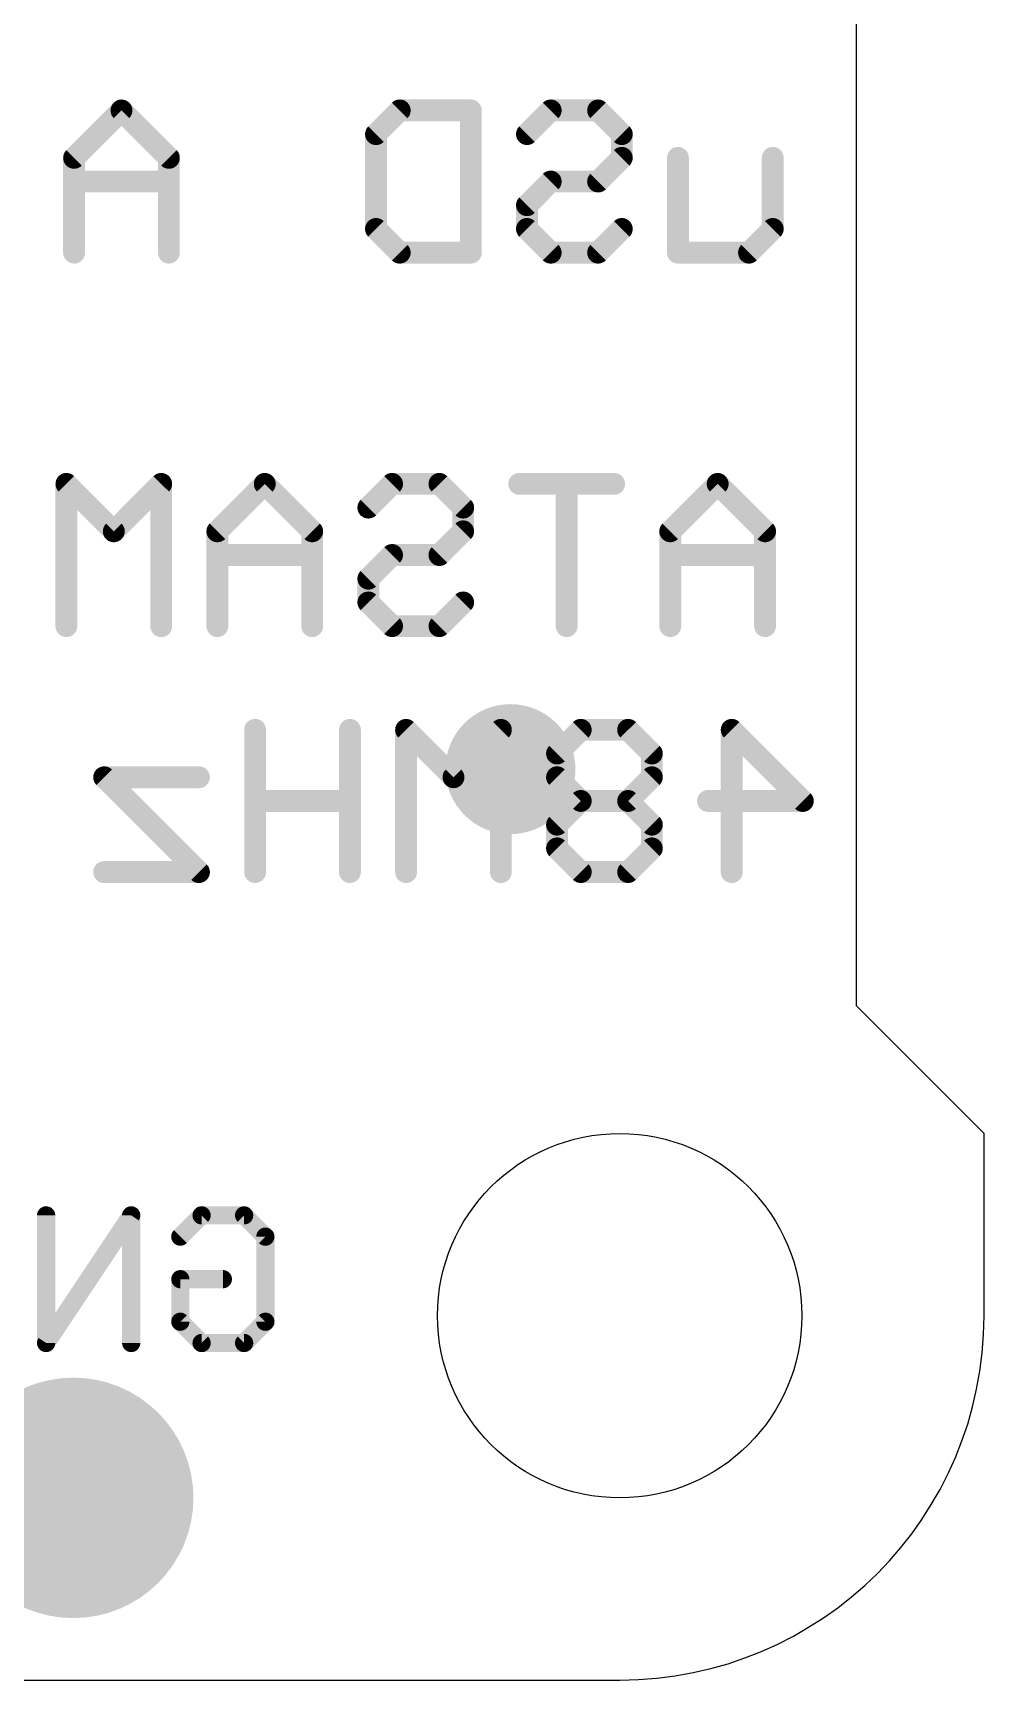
# Model space of a CAD drawing. Extents: x 0 to 50.8, y 0 to 22.9.
# Drawn here: x 44.17 to 50.8, y 0 to 11.48 of the extents above; entities that cross this region are included whole.
import ezdxf

# ---------------------------------------------------------------- set-up
doc = ezdxf.new("R2010")
doc.units = 0
for name, color, linetype in [('17', 110, 'CONTINUOUS'), ('18', 110, 'CONTINUOUS'), ('20', 53, 'CONTINUOUS'), ('22', 6, 'CONTINUOUS')]:
    doc.layers.add(name, color=color, linetype=linetype)

# ---------------------------------------------------------------- blocks, each defined once
blk = doc.blocks.new('ROUNDP')
at = {"const_width": 0.5}
blk.add_lwpolyline([(0, -0.25, 1), (0, 0.25, 1), (0, -0.25)], format="xyb", dxfattribs=at)
blk = doc.blocks.new('ROUNDV')
at = {"const_width": 0.5}
blk.add_lwpolyline([(0, -0.25, 1), (0, 0.25, 1), (0, -0.25)], format="xyb", dxfattribs=at)

msp = doc.modelspace()

# ---------------------------------------------------------------- linework, layer by layer
at = {"layer": '20'}
for p, q in [((49.911, 4.699), (49.911, 15.621)), ((50.8, 3.81), (49.911, 4.699)), ((50.8, 2.54), (50.8, 3.81)), ((2.54, 0), (48.26, 0))]:
    msp.add_line(p, q, dxfattribs=at)
msp.add_circle((48.26, 2.54), 1.27, dxfattribs=at)
msp.add_arc((48.26, 2.54), 2.54, 270, 0, dxfattribs=at)
at = {"layer": '22'}
for points, const_width in [([(44.7865, 10.9419), (44.456, 10.6114)], 0.1524), ([(45.117, 10.6114), (44.7865, 10.9419)], 0.1524), ([(46.5609, 10.7767), (46.7262, 10.9419)], 0.1524), ([(46.7262, 10.9419), (47.2219, 10.9419)], 0.1524), ([(47.2219, 10.9419), (47.2219, 9.9505)], 0.1524), ([(47.6134, 10.7767), (47.7786, 10.9419)], 0.1524), ([(47.7786, 10.9419), (48.1091, 10.9419)], 0.1524), ([(48.1091, 10.9419), (48.2743, 10.7767)], 0.1524), ([(46.5609, 10.1157), (46.5609, 10.7767)], 0.1524), ([(48.2743, 10.7767), (48.2743, 10.6114)], 0.1524), ([(44.456, 10.6114), (44.456, 9.9505)], 0.1524), ([(45.117, 9.9505), (45.117, 10.6114)], 0.1524), ([(48.2743, 10.6114), (48.1091, 10.4462)], 0.1524), ([(48.6658, 9.9505), (48.6658, 10.6114)], 0.1524), ([(49.3268, 10.6114), (49.3268, 10.1157)], 0.1524), ([(45.117, 10.4462), (44.456, 10.4462)], 0.1524), ([(47.7786, 10.4462), (47.6134, 10.2809)], 0.1524), ([(48.1091, 10.4462), (47.7786, 10.4462)], 0.1524), ([(47.6134, 10.2809), (47.6134, 10.1157)], 0.1524), ([(46.7262, 9.9505), (46.5609, 10.1157)], 0.1524), ([(47.6134, 10.1157), (47.7786, 9.9505)], 0.1524), ([(48.1091, 9.9505), (48.2743, 10.1157)], 0.1524), ([(49.3268, 10.1157), (49.1616, 9.9505)], 0.1524), ([(47.2219, 9.9505), (46.7262, 9.9505)], 0.1524), ([(47.7786, 9.9505), (48.1091, 9.9505)], 0.1524), ([(49.1616, 9.9505), (48.6658, 9.9505)], 0.1524), ([(44.733, 8.0079), (44.4025, 8.3384)], 0.1524), ([(44.4025, 8.3384), (44.4025, 7.347)], 0.1524), ([(45.0635, 8.3384), (44.733, 8.0079)], 0.1524), ([(45.0635, 7.347), (45.0635, 8.3384)], 0.1524), ([(45.7855, 8.3384), (45.455, 8.0079)], 0.1524), ([(46.1159, 8.0079), (45.7855, 8.3384)], 0.1524), ([(46.5074, 8.1732), (46.6727, 8.3384)], 0.1524), ([(46.6727, 8.3384), (47.0032, 8.3384)], 0.1524), ([(47.0032, 8.3384), (47.1684, 8.1732)], 0.1524), ([(48.2209, 8.3384), (47.5599, 8.3384)], 0.1524), ([(47.8904, 7.347), (47.8904, 8.3384)], 0.1524), ([(48.9428, 8.3384), (48.6124, 8.0079)], 0.1524), ([(49.2733, 8.0079), (48.9428, 8.3384)], 0.1524), ([(47.1684, 8.1732), (47.1684, 8.0079)], 0.1524), ([(45.455, 8.0079), (45.455, 7.347)], 0.1524), ([(46.1159, 7.347), (46.1159, 8.0079)], 0.1524), ([(47.1684, 8.0079), (47.0032, 7.8427)], 0.1524), ([(48.6124, 8.0079), (48.6124, 7.347)], 0.1524), ([(49.2733, 7.347), (49.2733, 8.0079)], 0.1524), ([(46.1159, 7.8427), (45.455, 7.8427)], 0.1524), ([(46.6727, 7.8427), (46.5074, 7.6774)], 0.1524), ([(47.0032, 7.8427), (46.6727, 7.8427)], 0.1524), ([(49.2733, 7.8427), (48.6124, 7.8427)], 0.1524), ([(46.5074, 7.6774), (46.5074, 7.5122)], 0.1524), ([(46.5074, 7.5122), (46.6727, 7.347)], 0.1524), ([(47.0032, 7.347), (47.1684, 7.5122)], 0.1524), ([(46.6727, 7.347), (47.0032, 7.347)], 0.1524), ([(45.7181, 6.6239), (45.7181, 5.6325)], 0.1524), ([(46.3791, 5.6325), (46.3791, 6.6239)], 0.1524), ([(47.101, 6.2934), (46.7706, 6.6239)], 0.1524), ([(46.7706, 6.6239), (46.7706, 5.6325)], 0.1524), ([(47.4315, 6.6239), (47.101, 6.2934)], 0.1524), ([(47.4315, 5.6325), (47.4315, 6.6239)], 0.1524), ([(47.9883, 6.6239), (47.823, 6.4587)], 0.1524), ([(48.3187, 6.6239), (47.9883, 6.6239)], 0.1524), ([(48.484, 6.4587), (48.3187, 6.6239)], 0.1524), ([(49.0407, 5.6325), (49.0407, 6.6239)], 0.1524), ([(49.0407, 6.6239), (49.5364, 6.1282)], 0.1524), ([(47.823, 6.4587), (47.823, 6.2934)], 0.1524), ([(48.484, 6.2934), (48.484, 6.4587)], 0.1524), ([(45.3266, 6.2934), (44.6656, 6.2934)], 0.1524), ([(44.6656, 6.2934), (45.3266, 5.6325)], 0.1524), ([(47.823, 6.2934), (47.9883, 6.1282)], 0.1524), ([(48.3187, 6.1282), (48.484, 6.2934)], 0.1524), ([(46.3791, 6.1282), (45.7181, 6.1282)], 0.1524), ([(47.9883, 6.1282), (47.823, 5.9629)], 0.1524), ([(48.3187, 6.1282), (47.9883, 6.1282)], 0.1524), ([(48.484, 5.9629), (48.3187, 6.1282)], 0.1524), ([(49.5364, 6.1282), (48.8755, 6.1282)], 0.1524), ([(47.823, 5.9629), (47.823, 5.7977)], 0.1524), ([(48.484, 5.7977), (48.484, 5.9629)], 0.1524), ([(47.823, 5.7977), (47.9883, 5.6325)], 0.1524), ([(48.3187, 5.6325), (48.484, 5.7977)], 0.1524), ([(45.3266, 5.6325), (44.6656, 5.6325)], 0.1524), ([(47.9883, 5.6325), (48.3187, 5.6325)], 0.1524), ([(44.8543, 3.2393), (44.2611, 2.3495)], 0.127), ([(44.2611, 2.3495), (44.2611, 3.2393)], 0.127), ([(44.8543, 2.3495), (44.8543, 3.2393)], 0.127), ([(45.1966, 3.091), (45.3449, 3.2393)], 0.127), ([(45.3449, 3.2393), (45.6415, 3.2393)], 0.127), ([(45.6415, 3.2393), (45.7898, 3.091)], 0.127), ([(45.7898, 3.091), (45.7898, 2.4978)], 0.127), ([(45.1966, 2.4978), (45.1966, 2.7944)], 0.127), ([(45.1966, 2.7944), (45.4932, 2.7944)], 0.127), ([(45.3449, 2.3495), (45.1966, 2.4978)], 0.127), ([(45.7898, 2.4978), (45.6415, 2.3495)], 0.127), ([(45.6415, 2.3495), (45.3449, 2.3495)], 0.127)]:
    msp.add_lwpolyline(points, dxfattribs=dict(at, const_width=const_width))
for points, const_width in [([(44.8134, 10.9688, 1), (44.7595, 10.915)], 0.0762), ([(44.8134, 10.915, 1), (44.7595, 10.9688)], 0.0762), ([(46.7262, 10.98, 1), (46.7262, 10.9038)], 0.0762), ([(46.7531, 10.915, 1), (46.6992, 10.9688)], 0.0762), ([(47.26, 10.9419, 1), (47.1838, 10.9419)], 0.0762), ([(47.2219, 10.9038, 1), (47.2219, 10.98)], 0.0762), ([(47.7786, 10.98, 1), (47.7786, 10.9038)], 0.0762), ([(47.8056, 10.915, 1), (47.7517, 10.9688)], 0.0762), ([(48.136, 10.9688, 1), (48.0822, 10.915)], 0.0762), ([(48.1091, 10.9038, 1), (48.1091, 10.98)], 0.0762), ([(46.599, 10.7767, 1), (46.5228, 10.7767)], 0.0762), ([(46.534, 10.8036, 1), (46.5879, 10.7497)], 0.0762), ([(47.5864, 10.8036, 1), (47.6403, 10.7497)], 0.0762), ([(48.3124, 10.7767, 1), (48.2362, 10.7767)], 0.0762), ([(48.2474, 10.7497, 1), (48.3013, 10.8036)], 0.0762), ([(44.4941, 10.6114, 1), (44.4179, 10.6114)], 0.0762), ([(45.1551, 10.6114, 1), (45.0789, 10.6114)], 0.0762), ([(48.3013, 10.5845, 1), (48.2474, 10.6384)], 0.0762), ([(48.7039, 10.6114, 1), (48.6277, 10.6114)], 0.0762), ([(49.3649, 10.6114, 1), (49.2887, 10.6114)], 0.0762), ([(44.4291, 10.6384, 1), (44.4829, 10.5845)], 0.0762), ([(45.09, 10.5845, 1), (45.1439, 10.6384)], 0.0762), ([(48.2362, 10.6114, 1), (48.3124, 10.6114)], 0.0762), ([(44.456, 10.4843, 1), (44.456, 10.4081)], 0.0762), ([(45.117, 10.4081, 1), (45.117, 10.4843)], 0.0762), ([(47.7786, 10.4843, 1), (47.7786, 10.4081)], 0.0762), ([(47.8056, 10.4192, 1), (47.7517, 10.4731)], 0.0762), ([(48.0822, 10.4731, 1), (48.136, 10.4192)], 0.0762), ([(48.1091, 10.4081, 1), (48.1091, 10.4843)], 0.0762), ([(47.5864, 10.3079, 1), (47.6403, 10.254)], 0.0762), ([(47.6515, 10.2809, 1), (47.5753, 10.2809)], 0.0762), ([(46.5879, 10.1426, 1), (46.534, 10.0887)], 0.0762), ([(46.5228, 10.1157, 1), (46.599, 10.1157)], 0.0762), ([(47.6403, 10.1426, 1), (47.5864, 10.0887)], 0.0762), ([(47.5753, 10.1157, 1), (47.6515, 10.1157)], 0.0762), ([(48.3013, 10.0887, 1), (48.2474, 10.1426)], 0.0762), ([(49.2887, 10.1157, 1), (49.3649, 10.1157)], 0.0762), ([(49.3537, 10.0887, 1), (49.2999, 10.1426)], 0.0762), ([(46.7262, 9.9886, 1), (46.7262, 9.9123)], 0.0762), ([(46.6992, 9.9235, 1), (46.7531, 9.9774)], 0.0762), ([(47.2219, 9.9123, 1), (47.2219, 9.9886)], 0.0762), ([(47.7786, 9.9886, 1), (47.7786, 9.9123)], 0.0762), ([(47.7517, 9.9235, 1), (47.8056, 9.9774)], 0.0762), ([(48.0822, 9.9774, 1), (48.136, 9.9235)], 0.0762), ([(48.1091, 9.9123, 1), (48.1091, 9.9886)], 0.0762), ([(48.6658, 9.9886, 1), (48.6658, 9.9123)], 0.0762), ([(49.1346, 9.9774, 1), (49.1885, 9.9235)], 0.0762), ([(49.1616, 9.9123, 1), (49.1616, 9.9886)], 0.0762), ([(44.4179, 9.9505, 1), (44.4941, 9.9505)], 0.0762), ([(45.0789, 9.9505, 1), (45.1551, 9.9505)], 0.0762), ([(47.1838, 9.9505, 1), (47.26, 9.9505)], 0.0762), ([(48.6277, 9.9505, 1), (48.7039, 9.9505)], 0.0762), ([(44.4406, 8.3384, 1), (44.3644, 8.3384)], 0.0762), ([(44.4295, 8.3653, 1), (44.3756, 8.3115)], 0.0762), ([(45.1016, 8.3384, 1), (45.0254, 8.3384)], 0.0762), ([(45.0904, 8.3115, 1), (45.0365, 8.3653)], 0.0762), ([(45.8124, 8.3653, 1), (45.7585, 8.3115)], 0.0762), ([(45.8124, 8.3115, 1), (45.7585, 8.3653)], 0.0762), ([(46.6727, 8.3765, 1), (46.6727, 8.3003)], 0.0762), ([(46.6996, 8.3115, 1), (46.6457, 8.3653)], 0.0762), ([(47.0301, 8.3653, 1), (46.9762, 8.3115)], 0.0762), ([(47.0032, 8.3003, 1), (47.0032, 8.3765)], 0.0762), ([(47.5599, 8.3765, 1), (47.5599, 8.3003)], 0.0762), ([(47.9285, 8.3384, 1), (47.8523, 8.3384)], 0.0762), ([(48.2209, 8.3003, 1), (48.2209, 8.3765)], 0.0762), ([(48.9698, 8.3653, 1), (48.9159, 8.3115)], 0.0762), ([(48.9698, 8.3115, 1), (48.9159, 8.3653)], 0.0762), ([(46.4805, 8.2001, 1), (46.5344, 8.1462)], 0.0762), ([(47.2065, 8.1732, 1), (47.1303, 8.1732)], 0.0762), ([(47.1415, 8.1462, 1), (47.1953, 8.2001)], 0.0762), ([(44.7061, 8.0349, 1), (44.7599, 7.981)], 0.0762), ([(44.7061, 7.981, 1), (44.7599, 8.0349)], 0.0762), ([(45.428, 8.0349, 1), (45.4819, 7.981)], 0.0762), ([(45.4931, 8.0079, 1), (45.4169, 8.0079)], 0.0762), ([(46.154, 8.0079, 1), (46.0778, 8.0079)], 0.0762), ([(46.089, 7.981, 1), (46.1429, 8.0349)], 0.0762), ([(47.1303, 8.0079, 1), (47.2065, 8.0079)], 0.0762), ([(47.1953, 7.981, 1), (47.1415, 8.0349)], 0.0762), ([(48.5854, 8.0349, 1), (48.6393, 7.981)], 0.0762), ([(48.6505, 8.0079, 1), (48.5743, 8.0079)], 0.0762), ([(49.3114, 8.0079, 1), (49.2352, 8.0079)], 0.0762), ([(49.2464, 7.981, 1), (49.3003, 8.0349)], 0.0762), ([(45.455, 7.8808, 1), (45.455, 7.8046)], 0.0762), ([(46.1159, 7.8046, 1), (46.1159, 7.8808)], 0.0762), ([(46.6727, 7.8808, 1), (46.6727, 7.8046)], 0.0762), ([(46.6996, 7.8157, 1), (46.6457, 7.8696)], 0.0762), ([(46.9762, 7.8696, 1), (47.0301, 7.8157)], 0.0762), ([(47.0032, 7.8046, 1), (47.0032, 7.8808)], 0.0762), ([(48.6124, 7.8808, 1), (48.6124, 7.8046)], 0.0762), ([(49.2733, 7.8046, 1), (49.2733, 7.8808)], 0.0762), ([(46.5455, 7.6774, 1), (46.4693, 7.6774)], 0.0762), ([(46.4805, 7.7044, 1), (46.5344, 7.6505)], 0.0762), ([(46.5344, 7.5391, 1), (46.4805, 7.4852)], 0.0762), ([(47.1953, 7.4852, 1), (47.1415, 7.5391)], 0.0762), ([(46.4693, 7.5122, 1), (46.5455, 7.5122)], 0.0762), ([(44.3644, 7.347, 1), (44.4406, 7.347)], 0.0762), ([(45.0254, 7.347, 1), (45.1016, 7.347)], 0.0762), ([(45.4169, 7.347, 1), (45.4931, 7.347)], 0.0762), ([(46.0778, 7.347, 1), (46.154, 7.347)], 0.0762), ([(46.6727, 7.3851, 1), (46.6727, 7.3089)], 0.0762), ([(46.6457, 7.32, 1), (46.6996, 7.3739)], 0.0762), ([(46.9762, 7.3739, 1), (47.0301, 7.32)], 0.0762), ([(47.0032, 7.3089, 1), (47.0032, 7.3851)], 0.0762), ([(47.8523, 7.347, 1), (47.9285, 7.347)], 0.0762), ([(48.5743, 7.347, 1), (48.6505, 7.347)], 0.0762), ([(49.2352, 7.347, 1), (49.3114, 7.347)], 0.0762), ([(45.7562, 6.6239, 1), (45.68, 6.6239)], 0.0762), ([(46.4172, 6.6239, 1), (46.341, 6.6239)], 0.0762), ([(46.7975, 6.6508, 1), (46.7436, 6.597)], 0.0762), ([(46.8087, 6.6239, 1), (46.7325, 6.6239)], 0.0762), ([(47.4696, 6.6239, 1), (47.3934, 6.6239)], 0.0762), ([(47.4585, 6.597, 1), (47.4046, 6.6508)], 0.0762), ([(47.9883, 6.662, 1), (47.9883, 6.5858)], 0.0762), ([(48.0152, 6.597, 1), (47.9613, 6.6508)], 0.0762), ([(48.3457, 6.6508, 1), (48.2918, 6.597)], 0.0762), ([(48.3187, 6.5858, 1), (48.3187, 6.662)], 0.0762), ([(49.0788, 6.6239, 1), (49.0026, 6.6239)], 0.0762), ([(49.0677, 6.6508, 1), (49.0138, 6.597)], 0.0762), ([(47.8611, 6.4587, 1), (47.7849, 6.4587)], 0.0762), ([(47.7961, 6.4856, 1), (47.85, 6.4317)], 0.0762), ([(48.5221, 6.4587, 1), (48.4459, 6.4587)], 0.0762), ([(48.457, 6.4317, 1), (48.5109, 6.4856)], 0.0762), ([(44.6926, 6.3204, 1), (44.6387, 6.2665)], 0.0762), ([(44.6656, 6.3315, 1), (44.6656, 6.2553)], 0.0762), ([(45.3266, 6.2553, 1), (45.3266, 6.3315)], 0.0762), ([(47.0741, 6.3204, 1), (47.128, 6.2665)], 0.0762), ([(47.0741, 6.2665, 1), (47.128, 6.3204)], 0.0762), ([(47.85, 6.3204, 1), (47.7961, 6.2665)], 0.0762), ([(47.7849, 6.2934, 1), (47.8611, 6.2934)], 0.0762), ([(48.4459, 6.2934, 1), (48.5221, 6.2934)], 0.0762), ([(48.5109, 6.2665, 1), (48.457, 6.3204)], 0.0762), ([(45.7181, 6.1663, 1), (45.7181, 6.0901)], 0.0762), ([(46.3791, 6.0901, 1), (46.3791, 6.1663)], 0.0762), ([(47.9883, 6.1663, 1), (47.9883, 6.0901)], 0.0762), ([(48.0152, 6.1012, 1), (47.9613, 6.1551)], 0.0762), ([(48.3457, 6.1551, 1), (48.2918, 6.1012)], 0.0762), ([(48.3187, 6.0901, 1), (48.3187, 6.1663)], 0.0762), ([(48.8755, 6.1663, 1), (48.8755, 6.0901)], 0.0762), ([(49.5364, 6.0901, 1), (49.5364, 6.1663)], 0.0762), ([(47.9613, 6.1012, 1), (48.0152, 6.1551)], 0.0762), ([(48.2918, 6.1551, 1), (48.3457, 6.1012)], 0.0762), ([(49.5095, 6.1012, 1), (49.5634, 6.1551)], 0.0762), ([(47.8611, 5.9629, 1), (47.7849, 5.9629)], 0.0762), ([(47.7961, 5.9899, 1), (47.85, 5.936)], 0.0762), ([(48.5221, 5.9629, 1), (48.4459, 5.9629)], 0.0762), ([(48.457, 5.936, 1), (48.5109, 5.9899)], 0.0762), ([(47.85, 5.8246, 1), (47.7961, 5.7707)], 0.0762), ([(48.5109, 5.7707, 1), (48.457, 5.8246)], 0.0762), ([(47.7849, 5.7977, 1), (47.8611, 5.7977)], 0.0762), ([(48.4459, 5.7977, 1), (48.5221, 5.7977)], 0.0762), ([(44.6656, 5.6706, 1), (44.6656, 5.5944)], 0.0762), ([(45.2997, 5.6055, 1), (45.3535, 5.6594)], 0.0762), ([(45.3266, 5.5944, 1), (45.3266, 5.6706)], 0.0762), ([(45.68, 5.6325, 1), (45.7562, 5.6325)], 0.0762), ([(46.341, 5.6325, 1), (46.4172, 5.6325)], 0.0762), ([(46.7325, 5.6325, 1), (46.8087, 5.6325)], 0.0762), ([(47.3934, 5.6325, 1), (47.4696, 5.6325)], 0.0762), ([(47.9883, 5.6706, 1), (47.9883, 5.5944)], 0.0762), ([(47.9613, 5.6055, 1), (48.0152, 5.6594)], 0.0762), ([(48.2918, 5.6594, 1), (48.3457, 5.6055)], 0.0762), ([(48.3187, 5.5944, 1), (48.3187, 5.6706)], 0.0762), ([(49.0026, 5.6325, 1), (49.0788, 5.6325)], 0.0762), ([(44.2928, 3.2393, 1), (44.2293, 3.2393)], 0.0635), ([(44.886, 3.2393, 1), (44.8225, 3.2393)], 0.0635), ([(44.8807, 3.2216, 1), (44.8278, 3.2569)], 0.0635), ([(45.3449, 3.271, 1), (45.3449, 3.2075)], 0.0635), ([(45.3674, 3.2168, 1), (45.3224, 3.2617)], 0.0635), ([(45.6639, 3.2617, 1), (45.619, 3.2168)], 0.0635), ([(45.6415, 3.2075, 1), (45.6415, 3.271)], 0.0635), ([(45.1742, 3.1134, 1), (45.2191, 3.0685)], 0.0635), ([(45.8215, 3.091, 1), (45.758, 3.091)], 0.0635), ([(45.7673, 3.0685, 1), (45.8122, 3.1134)], 0.0635), ([(45.1966, 2.8261, 1), (45.1966, 2.7626)], 0.0635), ([(45.2284, 2.7944, 1), (45.1649, 2.7944)], 0.0635), ([(45.4932, 2.7626, 1), (45.4932, 2.8261)], 0.0635), ([(45.2191, 2.5202, 1), (45.1742, 2.4753)], 0.0635), ([(45.1649, 2.4978, 1), (45.2284, 2.4978)], 0.0635), ([(45.758, 2.4978, 1), (45.8215, 2.4978)], 0.0635), ([(45.8122, 2.4753, 1), (45.7673, 2.5202)], 0.0635), ([(45.3449, 2.3813, 1), (45.3449, 2.3177)], 0.0635), ([(45.6415, 2.3177, 1), (45.6415, 2.3813)], 0.0635), ([(44.2293, 2.3495, 1), (44.2928, 2.3495)], 0.0635), ([(44.2347, 2.3671, 1), (44.2875, 2.3319)], 0.0635), ([(44.8225, 2.3495, 1), (44.886, 2.3495)], 0.0635), ([(45.3224, 2.327, 1), (45.3674, 2.372)], 0.0635), ([(45.619, 2.372, 1), (45.6639, 2.327)], 0.0635)]:
    msp.add_lwpolyline(points, format="xyb", dxfattribs=dict(at, const_width=const_width))

# ---------------------------------------------------------------- block references
at = {"layer": '17', "xscale": 1.6764, "yscale": 1.6764, "rotation": 270}
msp.add_blockref('ROUNDP', (44.45, 1.27), dxfattribs=at)
msp.add_blockref('ROUNDP', (44.45, 1.27), dxfattribs=at)
at = {"layer": '18', "xscale": 0.9064, "yscale": 0.9064}
msp.add_blockref('ROUNDV', (47.498, 6.35), dxfattribs=at)
msp.add_blockref('ROUNDV', (47.498, 6.35), dxfattribs=at)

doc.saveas('drawing.dxf')
